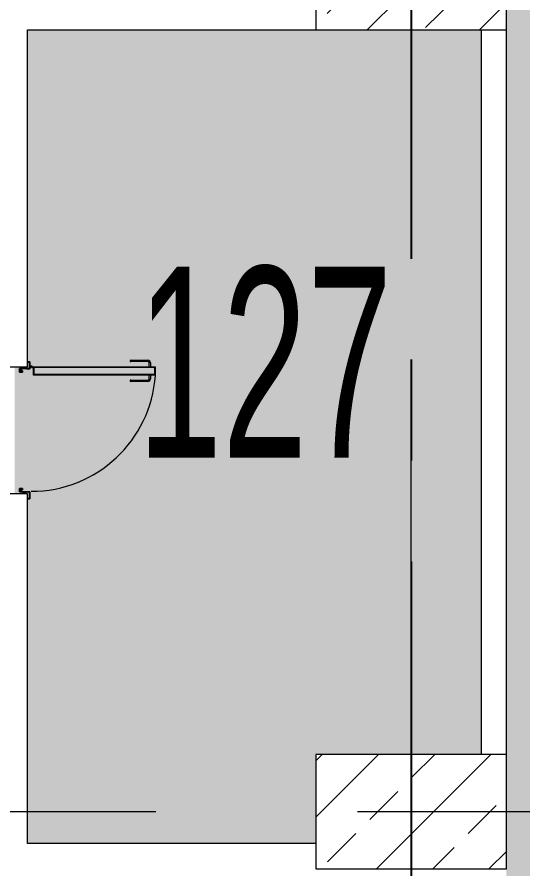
# Model space of a CAD drawing. Header units: metres. Extents: x -201 to 705, y -63 to 42.
# Drawn here: x 431.32 to 435.3, y -12.25 to -5.55 of the extents above; entities that cross this region are included whole.
import ezdxf

# ---------------------------------------------------------------- set-up
doc = ezdxf.new("R2010")
doc.units = ezdxf.units.M
doc.linetypes.add('Grid Line', pattern=[11.1125, 6.35, -1.5875, 1.5875, -1.5875])
doc.linetypes.add('Grid Line 1_4_', pattern=[5.55625, 3.175, -0.79375, 0.79375, -0.79375])
for name, color, linetype, lineweight in [('A-DETLGEM', 7, 'Continuous', 9), ('A_AREA', 7, 'Continuous', 9), ('A_DOOR', 7, 'Continuous', 9), ('A_GRID', 7, 'Continuous', 9), ('A_RC', 7, 'Continuous', 9), ('A_TEXT_40', 7, 'Continuous', 9), ('A_WALL', 7, 'Continuous', 9)]:
    doc.layers.add(name, color=color, linetype=linetype, lineweight=lineweight)
doc.styles.add('Arial Narrow_2', font='ARIALN.TTF', dxfattribs={"width": 0.7, "height": 1.5})

# ---------------------------------------------------------------- blocks, each defined once
blk = doc.blocks.new('B1010_10_KOLON_DİKDÖRTGEN KESİT - 90x150mm-V170-_7_76 _10_76_ BİLET HOLÜ _FFL__ANAHTAR PLAN')
at = {"layer": 'A_RC', "true_color": 0x787878}
h = blk.add_hatch(dxfattribs=at)
h.set_pattern_fill('FP_7', color=8, style=0, pattern_type=2)
h.set_pattern_definition([(225, (0, -11.8), (0.44228, -0.44228), []), (225, (-0.4423, -11.8), (0.44228, -0.44228), [0.31274, -0.15637])])
h.paths.add_polyline_path([(-0.75, 0.45), (-0.75, -0.45), (0.75, -0.45), (0.75, 0.45), (-0.55, 0.45)])
at = {"layer": 'A_RC', "lineweight": 18}
for p, q in [((0.75, 0.45), (-0.75, 0.45)), ((-0.75, 0.45), (-0.75, -0.45)), ((0.75, -0.45), (0.75, 0.45)), ((-0.75, -0.45), (0.75, -0.45))]:
    blk.add_line(p, q, dxfattribs=at)
blk = doc.blocks.new('B1010_10_KOLON_DİKDÖRTGEN KESİT - 90x150mm-V171-_7_76 _10_76_ BİLET HOLÜ _FFL__ANAHTAR PLAN')
at = {"layer": 'A_RC', "true_color": 0x787878}
h = blk.add_hatch(dxfattribs=at)
h.set_pattern_fill('FP_8', color=8, style=0, pattern_type=2)
h.set_pattern_definition([(225, (0, -5.2), (0.442274, -0.442274), []), (225, (-0.4423, -5.2), (0.442274, -0.442274), [0.31274, -0.15637])])
h.paths.add_polyline_path([(-0.75, 0.45), (-0.75, -0.45), (0.75, -0.45), (0.75, 0.45), (-0.55, 0.45)])
at = {"layer": 'A_RC', "lineweight": 18}
for p, q in [((0.75, 0.45), (-0.75, 0.45)), ((-0.75, 0.45), (-0.75, -0.45)), ((0.75, -0.45), (0.75, 0.45)), ((-0.75, -0.45), (0.75, -0.45))]:
    blk.add_line(p, q, dxfattribs=at)
blk = doc.blocks.new('IC-TKN-M7-S22-000-10-A1-32-K-T-6C-200_rvt-2-_7_76 _10_76_ BİLET HOLÜ _FFL__ANAHTAR PLAN')
at = {"layer": 'A_RC', "lineweight": 9, "rotation": 180}
for name, p in [('B1010_10_KOLON_DİKDÖRTGEN KESİT - 90x150mm-V171-_7_76 _10_76_ BİLET HOLÜ _FFL__ANAHTAR PLAN', (0, -5.2)), ('B1010_10_KOLON_DİKDÖRTGEN KESİT - 90x150mm-V170-_7_76 _10_76_ BİLET HOLÜ _FFL__ANAHTAR PLAN', (0, -11.8))]:
    blk.add_blockref(name, p, dxfattribs=at)
blk = doc.blocks.new('C1030_70_YK1 100x220cm - YK1 100x220cm-3995373-_7_76 _10_76_ BİLET HOLÜ _FFL__ANAHTAR PLAN')
at = {"layer": 'A-DETLGEM'}
for p, q in [((0.4343, -0.1493), (0.4913, -0.1493)), ((0.4343, -0.6206), (0.4343, -0.1493)), ((0.4383, -0.1533), (0.4953, -0.1533)), ((0.4383, -1.1029), (0.4383, -0.1533)), ((0.4913, -0.1388), (0.4993, -0.1388)), ((0.4913, -0.1493), (0.4913, -0.1388)), ((0.4953, -0.1533), (0.4953, -1.1029)), ((0.4993, -0.1388), (0.4993, -1.1069)), ((0.4343, -1.1069), (0.4343, -0.6206)), ((0.3846, -1.0482), (0.3846, -0.9132)), ((0.3946, -0.9132), (0.3946, -1.0482)), ((0.5404, -1.0482), (0.5404, -0.9132)), ((0.5504, -0.9132), (0.5504, -1.0482)), ((0.4046, -1.0582), (0.435, -1.0582)), ((0.435, -1.0682), (0.4046, -1.0682)), ((0.5, -1.0582), (0.5304, -1.0582)), ((0.5304, -1.0682), (0.5, -1.0682)), ((0.4993, -1.1069), (0.4343, -1.1069)), ((0.4383, -1.1029), (0.4953, -1.1029))]:
    blk.add_line(p, q, dxfattribs=at)
for radius in [0.008, 0.006]:
    blk.add_circle((0.5, -0.13), radius, dxfattribs=at)
for centre, radius, start, end in [((0.3896, -0.9132), 0.005, 0, 180), ((0.5454, -0.9132), 0.005, 0, 180), ((0.4046, -1.0482), 0.02, 180, 270), ((0.4046, -1.0482), 0.01, 180, 270), ((0.5304, -1.0482), 0.02, 270, 0), ((0.5304, -1.0482), 0.01, 270, 0)]:
    blk.add_arc(centre, radius, start, end, dxfattribs=at)
at = {"layer": 'A_DOOR'}
for p, q in [((-0.4872, -0.0622), (-0.4852, -0.0602)), ((-0.4852, -0.0602), (-0.4872, -0.0622)), ((-0.4872, -0.0928), (-0.4872, -0.0622)), ((-0.4872, -0.0622), (-0.4872, -0.0928)), ((-0.4852, -0.037), (-0.4572, -0.037)), ((-0.4852, -0.045), (-0.4852, -0.037)), ((-0.4852, -0.037), (-0.4852, -0.045)), ((-0.4572, -0.037), (-0.4852, -0.037)), ((-0.4832, -0.045), (-0.4852, -0.045)), ((-0.4852, -0.045), (-0.4832, -0.045)), ((-0.4852, -0.049), (-0.4652, -0.049)), ((-0.4852, -0.0602), (-0.4852, -0.049)), ((-0.4852, -0.049), (-0.4852, -0.0602)), ((-0.4652, -0.049), (-0.4852, -0.049)), ((-0.4832, -0.061), (-0.4852, -0.063)), ((-0.4852, -0.063), (-0.4832, -0.061)), ((-0.4852, -0.063), (-0.4852, -0.092)), ((-0.4852, -0.092), (-0.4852, -0.063)), ((-0.4832, -0.039), (-0.4832, -0.045)), ((-0.4592, -0.039), (-0.4832, -0.039)), ((-0.4832, -0.039), (-0.4592, -0.039)), ((-0.4832, -0.045), (-0.4832, -0.039)), ((-0.4832, -0.051), (-0.4832, -0.061)), ((-0.4672, -0.051), (-0.4832, -0.051)), ((-0.4832, -0.051), (-0.4672, -0.051)), ((-0.4832, -0.061), (-0.4832, -0.051)), ((-0.4672, -0.061), (-0.4672, -0.051)), ((-0.4672, -0.051), (-0.4672, -0.061)), ((-0.4572, -0.061), (-0.4672, -0.061)), ((-0.4672, -0.061), (-0.4572, -0.061)), ((-0.4652, -0.049), (-0.4652, -0.059)), ((-0.4652, -0.059), (-0.4652, -0.049)), ((-0.4652, -0.059), (-0.4592, -0.059)), ((-0.4592, -0.059), (-0.4652, -0.059)), ((-0.4592, -0.059), (-0.4592, -0.039)), ((-0.4592, -0.039), (-0.4592, -0.059)), ((-0.4572, -0.037), (-0.4572, -0.061)), ((-0.4572, -0.061), (-0.4572, -0.037)), ((0.4572, -0.037), (0.4852, -0.037)), ((0.4572, -0.061), (0.4572, -0.037)), ((0.4572, -0.037), (0.4572, -0.061)), ((0.4852, -0.037), (0.4572, -0.037)), ((0.4672, -0.061), (0.4572, -0.061)), ((0.4572, -0.061), (0.4672, -0.061)), ((0.4592, -0.039), (0.4592, -0.059)), ((0.4832, -0.039), (0.4592, -0.039)), ((0.4592, -0.039), (0.4832, -0.039)), ((0.4592, -0.059), (0.4592, -0.039)), ((0.4592, -0.059), (0.4652, -0.059)), ((0.4652, -0.059), (0.4592, -0.059)), ((0.4652, -0.049), (0.4852, -0.049)), ((0.4652, -0.059), (0.4652, -0.049)), ((0.4652, -0.049), (0.4652, -0.059)), ((0.4852, -0.049), (0.4652, -0.049)), ((0.4672, -0.051), (0.4672, -0.061)), ((0.4832, -0.051), (0.4672, -0.051)), ((0.4672, -0.051), (0.4832, -0.051)), ((0.4672, -0.061), (0.4672, -0.051)), ((0.4832, -0.045), (0.4832, -0.039)), ((0.4832, -0.039), (0.4832, -0.045)), ((0.4852, -0.045), (0.4832, -0.045)), ((0.4832, -0.045), (0.4852, -0.045)), ((0.4832, -0.061), (0.4832, -0.051)), ((0.4832, -0.051), (0.4832, -0.061)), ((0.4852, -0.063), (0.4832, -0.061)), ((0.4832, -0.061), (0.4852, -0.063)), ((0.4852, -0.037), (0.4852, -0.045)), ((0.4852, -0.045), (0.4852, -0.037)), ((0.4852, -0.049), (0.4852, -0.0602)), ((0.4852, -0.0602), (0.4852, -0.049)), ((0.4852, -0.0602), (0.4872, -0.0622)), ((0.4872, -0.0622), (0.4852, -0.0602)), ((0.4852, -0.092), (0.4852, -0.063)), ((0.4852, -0.063), (0.4852, -0.092)), ((0.4872, -0.0622), (0.4872, -0.0928)), ((0.4872, -0.0928), (0.4872, -0.0622)), ((-0.5382, -0.118), (-0.5382, -0.1)), ((-0.5382, -0.1), (-0.5382, -0.118)), ((-0.4832, -0.118), (-0.5382, -0.118)), ((-0.5382, -0.118), (-0.4832, -0.118)), ((-0.5362, -0.1), (-0.5362, -0.116)), ((-0.5362, -0.116), (-0.5362, -0.1)), ((-0.5362, -0.116), (-0.4852, -0.116)), ((-0.4852, -0.116), (-0.5362, -0.116)), ((-0.4852, -0.0948), (-0.4872, -0.0928)), ((-0.4872, -0.0928), (-0.4852, -0.0948)), ((-0.4852, -0.092), (-0.4832, -0.094)), ((-0.4832, -0.094), (-0.4852, -0.092)), ((-0.4852, -0.116), (-0.4852, -0.0948)), ((-0.4852, -0.0948), (-0.4852, -0.116)), ((-0.4832, -0.094), (-0.4832, -0.118)), ((-0.4832, -0.118), (-0.4832, -0.094)), ((0.4832, -0.094), (0.4852, -0.092)), ((0.4852, -0.092), (0.4832, -0.094)), ((0.4832, -0.118), (0.4832, -0.094)), ((0.4832, -0.094), (0.4832, -0.118)), ((0.5382, -0.118), (0.4832, -0.118)), ((0.4832, -0.118), (0.5382, -0.118)), ((0.4872, -0.0928), (0.4852, -0.0948)), ((0.4852, -0.0948), (0.4872, -0.0928)), ((0.4852, -0.0948), (0.4852, -0.116)), ((0.4852, -0.116), (0.4852, -0.0948)), ((0.4852, -0.116), (0.5362, -0.116)), ((0.5362, -0.116), (0.4852, -0.116)), ((0.5362, -0.116), (0.5362, -0.1)), ((0.5362, -0.1), (0.5362, -0.116)), ((0.5382, -0.1), (0.5382, -0.118)), ((0.5382, -0.118), (0.5382, -0.1))]:
    blk.add_line(p, q, dxfattribs=at)
blk.add_arc((0.5, -0.13), 0.98, 180, 265.97339, dxfattribs=at)

msp = doc.modelspace()

# ---------------------------------------------------------------- hatches: boundary and pattern name
at = {"layer": 'A_AREA', "true_color": 0xffff80}
h = msp.add_hatch(color=51, dxfattribs=at)
h.paths.add_polyline_path([(438.4245, -20.52), (439.4445, -20.52), (439.4445, 3.52), (435.1745, 3.52), (435.1745, -20.52), (437.9562, -20.52)])
h.paths.add_polyline_path([(438.4333, -19.575), (435.3495, -19.575), (435.3495, -14.45), (435.3995, -14.45), (435.3995, -19.525), (438.4495, -19.525), (438.4495, -14.475), (436.4245, -14.475), (436.4245, -14.425), (438.4995, -14.425), (438.4995, -19.575), (438.4495, -19.575)])
h.paths.add_polyline_path([(438.4251, -19.5006), (435.4251, -19.4975), (435.4251, -14.5006), (438.4251, -14.5036), (438.4251, -19.2824)])
h.paths.add_polyline_path([(438.3914, -2.59), (436.3745, -2.5859), (436.3745, -2.5088), (438.4333, -2.5088), (438.4296, 2.5088), (435.4157, 2.5088), (435.4116, -2.55), (435.3345, -2.55), (435.3345, 2.59), (438.5145, 2.5888), (438.5145, -2.59), (438.4028, -2.59)])
h.paths.add_polyline_path([(435.4251, -2.5), (435.4251, 2.4994), (438.4251, 2.4994), (438.4245, -2.5), (435.5571, -2.5)])
at = {"layer": 'A_AREA', "true_color": 0xf5bf94}
msp.add_hatch(color=31, dxfattribs=at).paths.add_polyline_path([(432.5244, -12.05), (433.6745, -12.05), (433.6745, -11.35), (434.9745, -11.35), (434.9745, -5.65), (431.4045, -5.65), (431.4045, -8.3), (431.3045, -8.3), (431.3045, -9.3), (431.4045, -9.3), (431.4045, -12.05), (432.0911, -12.05)])

# ---------------------------------------------------------------- linework, layer by layer
at = {"layer": 'A_GRID', "color": 21, "linetype": 'Grid Line 1_4_', "lineweight": 25, "true_color": 0xffaaaa}
msp.add_line((434.4245, 29.0619), (434.4245, -40.7686), dxfattribs=at)
at = {"layer": 'A_GRID', "color": 253, "linetype": 'Grid Line', "true_color": 0xaaaaaa}
for p, q in [((434.4245, -28.9632), (434.4245, 14.2518)), ((451.4644, -11.8), (238.6379, -11.8))]:
    msp.add_line(p, q, dxfattribs=at)
at = {"layer": 'A_WALL', "lineweight": 18}
for p, q in [((431.4045, -5.65), (433.6745, -5.65)), ((431.4045, -8.3), (431.4045, -5.65)), ((434.9745, -5.65), (434.9745, -11.35)), ((435.1745, -11.35), (435.1745, -5.65)), ((431.2045, -8.3), (431.4045, -8.3)), ((431.4045, -9.3), (431.2045, -9.3)), ((431.4045, -12.05), (431.4045, -9.3)), ((433.6745, -12.05), (431.4045, -12.05))]:
    msp.add_line(p, q, dxfattribs=at)

# ---------------------------------------------------------------- block references
at = {"lineweight": 5}
msp.add_blockref('IC-TKN-M7-S22-000-10-A1-32-K-T-6C-200_rvt-2-_7_76 _10_76_ BİLET HOLÜ _FFL__ANAHTAR PLAN', (434.4245, 0), dxfattribs=at)
at = {"layer": 'A_DOOR', "rotation": 90.00000000000007}
msp.add_blockref('C1030_70_YK1 100x220cm - YK1 100x220cm-3995373-_7_76 _10_76_ BİLET HOLÜ _FFL__ANAHTAR PLAN', (431.3045, -8.8), dxfattribs=at)

# ---------------------------------------------------------------- texts
at = {"layer": 'A_TEXT_40', "insert": (432.2694, -7.5144), "char_height": 1.5, "width": 2.441138, "attachment_point": 1, "style": 'Arial Narrow_2'}
msp.add_mtext('127', dxfattribs=at)

doc.saveas('drawing.dxf')
